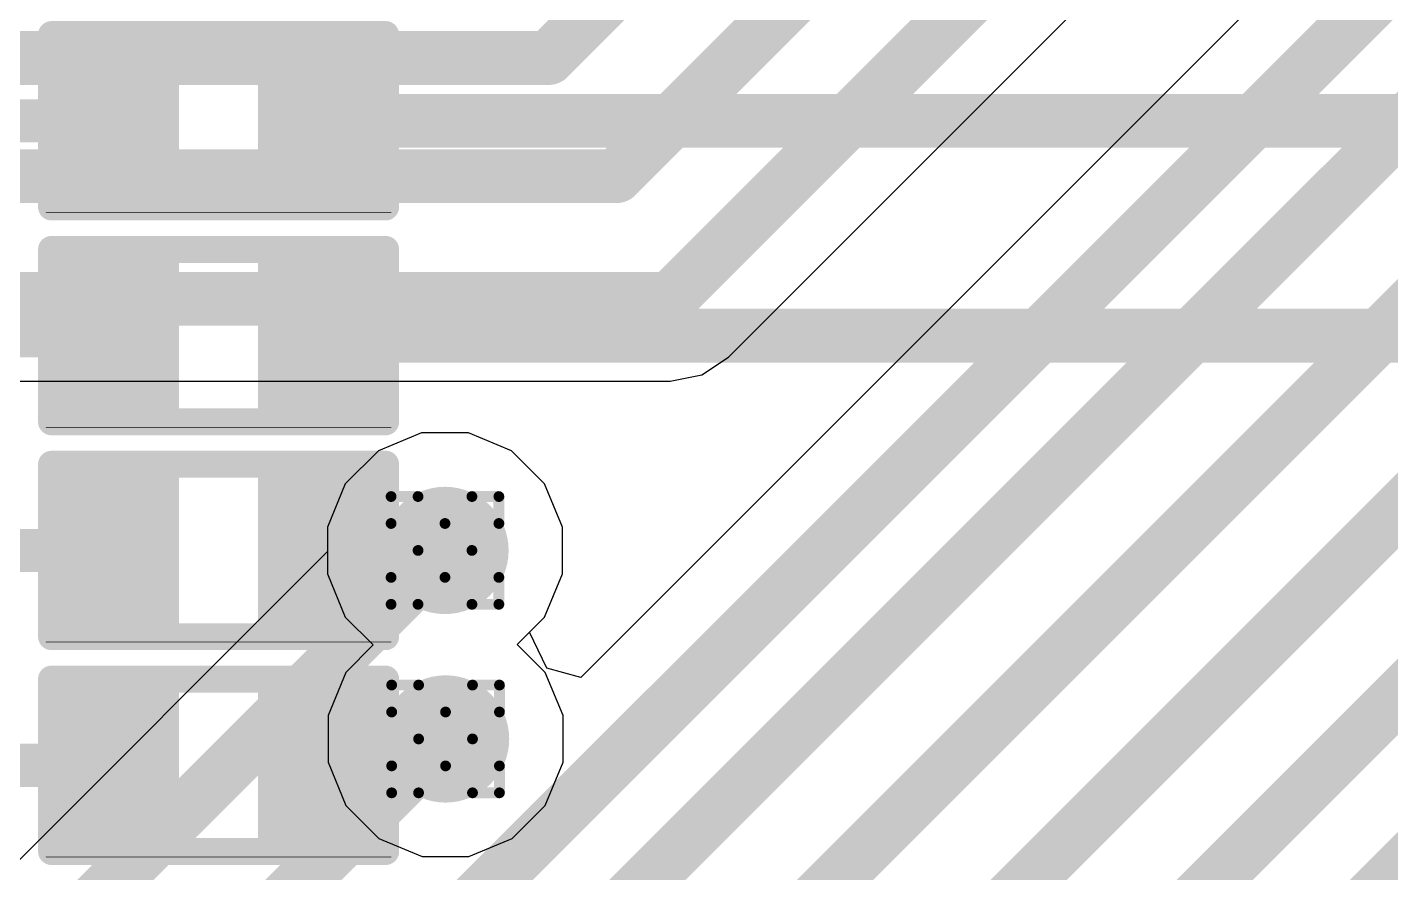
# Model space of a CAD drawing. Header units: inches. Extents: x -11 to 5379, y 0 to 5429.
# Drawn here: x 166.36 to 172.78, y 49.74 to 53.72 of the extents above; entities that cross this region are included whole.
import ezdxf

# ---------------------------------------------------------------- set-up
doc = ezdxf.new("R2010")
doc.units = ezdxf.units.IN
for name, color, linetype in [('Bottom Layer', 5, 'Continuous'), ('Drill Drawing', 1, 'Continuous'), ('GND', 16, 'Continuous'), ('PWR', 76, 'Continuous'), ('Top Layer', 1, 'Continuous'), ('Top Overlay', 2, 'Continuous'), ('Top Paste', 8, 'Continuous'), ('Top Solder', 216, 'Continuous'), ('Via Holes', 16, 'Continuous')]:
    doc.layers.add(name, color=color, linetype=linetype)

# ---------------------------------------------------------------- blocks, each defined once
blk = doc.blocks.new('R___0402_389')
at = {"layer": 'Top Layer'}
for points in [[(-0.6985, -0.3175), (-0.6985, 0.3175), (-0.2413, 0.3175), (-0.2413, -0.3175)], [(0.2413, -0.3175), (0.2413, 0.3175), (0.6985, 0.3175), (0.6985, -0.3175)]]:
    blk.add_hatch(color=1, dxfattribs=at).paths.add_polyline_path(points)
at = {"layer": 'Top Paste'}
for points in [[(-0.6985, -0.3175), (-0.6985, 0.3175), (-0.2413, 0.3175), (-0.2413, -0.3175)], [(0.2413, -0.3175), (0.2413, 0.3175), (0.6985, 0.3175), (0.6985, -0.3175)]]:
    blk.add_hatch(color=8, dxfattribs=at).paths.add_polyline_path(points)
at = {"layer": 'Top Solder'}
for points in [[(-0.7535, -0.3725), (-0.7535, 0.3725), (-0.1863, 0.3725), (-0.1863, -0.3725)], [(0.1863, -0.3725), (0.1863, 0.3725), (0.7535, 0.3725), (0.7535, -0.3725)]]:
    blk.add_hatch(color=216, dxfattribs=at).paths.add_polyline_path(points)
at = {"layer": 'Top Overlay'}
for points in [[(-0.7874, -0.4064, 0.127, 0.127, 0), (-0.7874, 0.4064, 0.127, 0.127, 0)], [(-0.7874, 0.4064, 0.127, 0.127, 0), (0.7874, 0.4064, 0.127, 0.127, 0)], [(0.7874, -0.4064, 0.127, 0.127, 0), (0.7874, 0.4064, 0.127, 0.127, 0)], [(-0.7874, -0.4064, 0.127, 0.127, 0), (0.7874, -0.4064, 0.127, 0.127, 0)], [(-0.8128, -0.4318, 0.00323, 0.00323, 0), (0.8128, -0.4318, 0.00323, 0.00323, 0)]]:
    blk.add_lwpolyline(points, format="xyseb", dxfattribs=at)
for points in [[(-0.8191, 0.4064, 0.0635, 0.0635, 1), (-0.7556, 0.4064, 0.0635, 0.0635, 1)], [(-0.8191, 0.4064, 0.0635, 0.0635, 1), (-0.7556, 0.4064, 0.0635, 0.0635, 1)], [(0.7556, 0.4064, 0.0635, 0.0635, 1), (0.8191, 0.4064, 0.0635, 0.0635, 1)], [(0.7556, 0.4064, 0.0635, 0.0635, 1), (0.8191, 0.4064, 0.0635, 0.0635, 1)], [(-0.8191, -0.4064, 0.0635, 0.0635, 1), (-0.7556, -0.4064, 0.0635, 0.0635, 1)], [(-0.8191, -0.4064, 0.0635, 0.0635, 1), (-0.7556, -0.4064, 0.0635, 0.0635, 1)], [(0.7556, -0.4064, 0.0635, 0.0635, 1), (0.8191, -0.4064, 0.0635, 0.0635, 1)], [(0.7556, -0.4064, 0.0635, 0.0635, 1), (0.8191, -0.4064, 0.0635, 0.0635, 1)], [(-0.8136, -0.4318, 0.00161, 0.00161, 1), (-0.812, -0.4318, 0.00161, 0.00161, 1)], [(0.812, -0.4318, 0.00161, 0.00161, 1), (0.8136, -0.4318, 0.00161, 0.00161, 1)]]:
    blk.add_lwpolyline(points, format="xyseb", close=True, dxfattribs=at)
blk = doc.blocks.new('R___0402_391')
at = {"layer": 'Top Layer'}
for points in [[(-0.6985, -0.3175), (-0.6985, 0.3175), (-0.2413, 0.3175), (-0.2413, -0.3175)], [(0.2413, -0.3175), (0.2413, 0.3175), (0.6985, 0.3175), (0.6985, -0.3175)]]:
    blk.add_hatch(color=1, dxfattribs=at).paths.add_polyline_path(points)
at = {"layer": 'Top Paste'}
for points in [[(-0.6985, -0.3175), (-0.6985, 0.3175), (-0.2413, 0.3175), (-0.2413, -0.3175)], [(0.2413, -0.3175), (0.2413, 0.3175), (0.6985, 0.3175), (0.6985, -0.3175)]]:
    blk.add_hatch(color=8, dxfattribs=at).paths.add_polyline_path(points)
at = {"layer": 'Top Solder'}
for points in [[(-0.7535, -0.3725), (-0.7535, 0.3725), (-0.1863, 0.3725), (-0.1863, -0.3725)], [(0.1863, -0.3725), (0.1863, 0.3725), (0.7535, 0.3725), (0.7535, -0.3725)]]:
    blk.add_hatch(color=216, dxfattribs=at).paths.add_polyline_path(points)
at = {"layer": 'Top Overlay'}
for points in [[(-0.7874, -0.4064, 0.127, 0.127, 0), (-0.7874, 0.4064, 0.127, 0.127, 0)], [(-0.7874, 0.4064, 0.127, 0.127, 0), (0.7874, 0.4064, 0.127, 0.127, 0)], [(0.7874, -0.4064, 0.127, 0.127, 0), (0.7874, 0.4064, 0.127, 0.127, 0)], [(-0.7874, -0.4064, 0.127, 0.127, 0), (0.7874, -0.4064, 0.127, 0.127, 0)], [(-0.8128, -0.4318, 0.00323, 0.00323, 0), (0.8128, -0.4318, 0.00323, 0.00323, 0)]]:
    blk.add_lwpolyline(points, format="xyseb", dxfattribs=at)
for points in [[(-0.8191, 0.4064, 0.0635, 0.0635, 1), (-0.7556, 0.4064, 0.0635, 0.0635, 1)], [(-0.8191, 0.4064, 0.0635, 0.0635, 1), (-0.7556, 0.4064, 0.0635, 0.0635, 1)], [(0.7556, 0.4064, 0.0635, 0.0635, 1), (0.8191, 0.4064, 0.0635, 0.0635, 1)], [(0.7556, 0.4064, 0.0635, 0.0635, 1), (0.8191, 0.4064, 0.0635, 0.0635, 1)], [(-0.8191, -0.4064, 0.0635, 0.0635, 1), (-0.7556, -0.4064, 0.0635, 0.0635, 1)], [(-0.8191, -0.4064, 0.0635, 0.0635, 1), (-0.7556, -0.4064, 0.0635, 0.0635, 1)], [(0.7556, -0.4064, 0.0635, 0.0635, 1), (0.8191, -0.4064, 0.0635, 0.0635, 1)], [(0.7556, -0.4064, 0.0635, 0.0635, 1), (0.8191, -0.4064, 0.0635, 0.0635, 1)], [(-0.8136, -0.4318, 0.00161, 0.00161, 1), (-0.812, -0.4318, 0.00161, 0.00161, 1)], [(0.812, -0.4318, 0.00161, 0.00161, 1), (0.8136, -0.4318, 0.00161, 0.00161, 1)]]:
    blk.add_lwpolyline(points, format="xyseb", close=True, dxfattribs=at)
blk = doc.blocks.new('R___0402_393')
at = {"layer": 'Top Layer'}
for points in [[(-0.6985, -0.3175), (-0.6985, 0.3175), (-0.2413, 0.3175), (-0.2413, -0.3175)], [(0.2413, -0.3175), (0.2413, 0.3175), (0.6985, 0.3175), (0.6985, -0.3175)]]:
    blk.add_hatch(color=1, dxfattribs=at).paths.add_polyline_path(points)
at = {"layer": 'Top Paste'}
for points in [[(-0.6985, -0.3175), (-0.6985, 0.3175), (-0.2413, 0.3175), (-0.2413, -0.3175)], [(0.2413, -0.3175), (0.2413, 0.3175), (0.6985, 0.3175), (0.6985, -0.3175)]]:
    blk.add_hatch(color=8, dxfattribs=at).paths.add_polyline_path(points)
at = {"layer": 'Top Solder'}
for points in [[(-0.7535, -0.3725), (-0.7535, 0.3725), (-0.1863, 0.3725), (-0.1863, -0.3725)], [(0.1863, -0.3725), (0.1863, 0.3725), (0.7535, 0.3725), (0.7535, -0.3725)]]:
    blk.add_hatch(color=216, dxfattribs=at).paths.add_polyline_path(points)
at = {"layer": 'Top Overlay'}
for points in [[(-0.7874, -0.4064, 0.127, 0.127, 0), (-0.7874, 0.4064, 0.127, 0.127, 0)], [(-0.7874, 0.4064, 0.127, 0.127, 0), (0.7874, 0.4064, 0.127, 0.127, 0)], [(0.7874, -0.4064, 0.127, 0.127, 0), (0.7874, 0.4064, 0.127, 0.127, 0)], [(-0.7874, -0.4064, 0.127, 0.127, 0), (0.7874, -0.4064, 0.127, 0.127, 0)], [(-0.8128, -0.4318, 0.00323, 0.00323, 0), (0.8128, -0.4318, 0.00323, 0.00323, 0)]]:
    blk.add_lwpolyline(points, format="xyseb", dxfattribs=at)
for points in [[(-0.8191, 0.4064, 0.0635, 0.0635, 1), (-0.7556, 0.4064, 0.0635, 0.0635, 1)], [(-0.8191, 0.4064, 0.0635, 0.0635, 1), (-0.7556, 0.4064, 0.0635, 0.0635, 1)], [(0.7556, 0.4064, 0.0635, 0.0635, 1), (0.8191, 0.4064, 0.0635, 0.0635, 1)], [(0.7556, 0.4064, 0.0635, 0.0635, 1), (0.8191, 0.4064, 0.0635, 0.0635, 1)], [(-0.8191, -0.4064, 0.0635, 0.0635, 1), (-0.7556, -0.4064, 0.0635, 0.0635, 1)], [(-0.8191, -0.4064, 0.0635, 0.0635, 1), (-0.7556, -0.4064, 0.0635, 0.0635, 1)], [(0.7556, -0.4064, 0.0635, 0.0635, 1), (0.8191, -0.4064, 0.0635, 0.0635, 1)], [(0.7556, -0.4064, 0.0635, 0.0635, 1), (0.8191, -0.4064, 0.0635, 0.0635, 1)], [(-0.8136, -0.4318, 0.00161, 0.00161, 1), (-0.812, -0.4318, 0.00161, 0.00161, 1)], [(0.812, -0.4318, 0.00161, 0.00161, 1), (0.8136, -0.4318, 0.00161, 0.00161, 1)]]:
    blk.add_lwpolyline(points, format="xyseb", close=True, dxfattribs=at)
blk = doc.blocks.new('R___0402_395')
at = {"layer": 'Top Layer'}
for points in [[(-0.6985, -0.3175), (-0.6985, 0.3175), (-0.2413, 0.3175), (-0.2413, -0.3175)], [(0.2413, -0.3175), (0.2413, 0.3175), (0.6985, 0.3175), (0.6985, -0.3175)]]:
    blk.add_hatch(color=1, dxfattribs=at).paths.add_polyline_path(points)
at = {"layer": 'Top Paste'}
for points in [[(-0.6985, -0.3175), (-0.6985, 0.3175), (-0.2413, 0.3175), (-0.2413, -0.3175)], [(0.2413, -0.3175), (0.2413, 0.3175), (0.6985, 0.3175), (0.6985, -0.3175)]]:
    blk.add_hatch(color=8, dxfattribs=at).paths.add_polyline_path(points)
at = {"layer": 'Top Solder'}
for points in [[(-0.7535, -0.3725), (-0.7535, 0.3725), (-0.1863, 0.3725), (-0.1863, -0.3725)], [(0.1863, -0.3725), (0.1863, 0.3725), (0.7535, 0.3725), (0.7535, -0.3725)]]:
    blk.add_hatch(color=216, dxfattribs=at).paths.add_polyline_path(points)
at = {"layer": 'Top Overlay'}
for points in [[(-0.7874, -0.4064, 0.127, 0.127, 0), (-0.7874, 0.4064, 0.127, 0.127, 0)], [(-0.7874, 0.4064, 0.127, 0.127, 0), (0.7874, 0.4064, 0.127, 0.127, 0)], [(0.7874, -0.4064, 0.127, 0.127, 0), (0.7874, 0.4064, 0.127, 0.127, 0)], [(-0.7874, -0.4064, 0.127, 0.127, 0), (0.7874, -0.4064, 0.127, 0.127, 0)], [(-0.8128, -0.4318, 0.00323, 0.00323, 0), (0.8128, -0.4318, 0.00323, 0.00323, 0)]]:
    blk.add_lwpolyline(points, format="xyseb", dxfattribs=at)
for points in [[(-0.8191, 0.4064, 0.0635, 0.0635, 1), (-0.7556, 0.4064, 0.0635, 0.0635, 1)], [(-0.8191, 0.4064, 0.0635, 0.0635, 1), (-0.7556, 0.4064, 0.0635, 0.0635, 1)], [(0.7556, 0.4064, 0.0635, 0.0635, 1), (0.8191, 0.4064, 0.0635, 0.0635, 1)], [(0.7556, 0.4064, 0.0635, 0.0635, 1), (0.8191, 0.4064, 0.0635, 0.0635, 1)], [(-0.8191, -0.4064, 0.0635, 0.0635, 1), (-0.7556, -0.4064, 0.0635, 0.0635, 1)], [(-0.8191, -0.4064, 0.0635, 0.0635, 1), (-0.7556, -0.4064, 0.0635, 0.0635, 1)], [(0.7556, -0.4064, 0.0635, 0.0635, 1), (0.8191, -0.4064, 0.0635, 0.0635, 1)], [(0.7556, -0.4064, 0.0635, 0.0635, 1), (0.8191, -0.4064, 0.0635, 0.0635, 1)], [(-0.8136, -0.4318, 0.00161, 0.00161, 1), (-0.812, -0.4318, 0.00161, 0.00161, 1)], [(0.812, -0.4318, 0.00161, 0.00161, 1), (0.8136, -0.4318, 0.00161, 0.00161, 1)]]:
    blk.add_lwpolyline(points, format="xyseb", close=True, dxfattribs=at)

msp = doc.modelspace()

# ---------------------------------------------------------------- hatches: boundary and pattern name
at = {"layer": 'Bottom Layer'}
h = msp.add_hatch(color=5, dxfattribs=at)
edge = h.paths.add_edge_path()
edge.add_arc((168.3258, 51.2572), 0.3, 0, 360)
h = msp.add_hatch(color=5, dxfattribs=at)
edge = h.paths.add_edge_path()
edge.add_arc((168.3285, 50.3686), 0.3, 0, 360)
at = {"layer": 'GND'}
h = msp.add_hatch(color=16, dxfattribs=at)
edge = h.paths.add_edge_path()
edge.add_arc((168.3258, 51.2572), 0.3, 0, 360)
h = msp.add_hatch(color=16, dxfattribs=at)
edge = h.paths.add_edge_path()
edge.add_arc((168.3285, 50.3686), 0.3, 0, 360)
at = {"layer": 'PWR'}
h = msp.add_hatch(color=76, dxfattribs=at)
edge = h.paths.add_edge_path()
edge.add_arc((168.3258, 51.2572), 0.3, 0, 360)
h = msp.add_hatch(color=76, dxfattribs=at)
edge = h.paths.add_edge_path()
edge.add_arc((168.3285, 50.3686), 0.3, 0, 360)
at = {"layer": 'Top Layer'}
h = msp.add_hatch(color=1, dxfattribs=at)
edge = h.paths.add_edge_path()
edge.add_arc((168.3258, 51.2572), 0.3, 0, 360)
h = msp.add_hatch(color=1, dxfattribs=at)
edge = h.paths.add_edge_path()
edge.add_arc((168.3285, 50.3686), 0.3, 0, 360)
at = {"layer": 'Via Holes'}
h = msp.add_hatch(color=7, dxfattribs=at)
edge = h.paths.add_edge_path()
edge.add_arc((168.3258, 51.2572), 0.15, 0, 360)
h = msp.add_hatch(color=7, dxfattribs=at)
edge = h.paths.add_edge_path()
edge.add_arc((168.3285, 50.3686), 0.15, 0, 360)

# ---------------------------------------------------------------- linework, layer by layer
at = {"layer": 'Bottom Layer'}
for p, q in [((169.6619, 52.1684), (174.2125, 56.719)), ((174.8484, 56.5412), (168.9662, 50.659)), ((169.5359, 52.0842), (169.6619, 52.1684)), ((163.7062, 52.0546), (169.3872, 52.0546)), ((169.3872, 52.0546), (169.5359, 52.0842)), ((168.2156, 51.8112), (168.012, 51.7269)), ((168.436, 51.8112), (168.2156, 51.8112)), ((168.6396, 51.7269), (168.436, 51.8112)), ((168.012, 51.7269), (167.8561, 51.571)), ((168.7955, 51.571), (168.6396, 51.7269)), ((167.8561, 51.571), (167.7718, 51.3674)), ((168.8798, 51.3674), (168.7955, 51.571)), ((167.7718, 51.3674), (167.7718, 51.2526)), ((168.8798, 51.147), (168.8798, 51.3674)), ((167.7718, 51.2526), (157.2017, 40.6825)), ((168.7955, 50.9434), (168.8798, 51.147)), ((168.7244, 50.8724), (168.7955, 50.9434)), ((168.8058, 50.7023), (168.7244, 50.8724)), ((168.9662, 50.659), (168.8058, 50.7023))]:
    msp.add_line(p, q, dxfattribs=at)
for points in [[(168.8139, 53.5783, 0.254, 0.254, 0), (173.0309, 57.7952, 0.254, 0.254, 0)], [(169.1333, 53.0212, 0.254, 0.254, 0), (173.736, 57.6238, 0.254, 0.254, 0)], [(157.8845, 39.0279, 0.254, 0.254, 0), (176.0932, 57.2365, 0.254, 0.254, 0)], [(169.3872, 52.4431, 0.254, 0.254, 0), (174.0516, 57.1075, 0.254, 0.254, 0)], [(158.019, 38.4431, 0.254, 0.254, 0), (175.1939, 55.6179, 0.254, 0.254, 0)], [(158.2496, 37.7891, 0.254, 0.254, 0), (175.4712, 55.0107, 0.254, 0.254, 0)], [(158.5079, 37.1348, 0.254, 0.254, 0), (175.6669, 54.2938, 0.254, 0.254, 0)], [(164.2688, 53.5783, 0.254, 0.254, 0), (168.8139, 53.5783, 0.254, 0.254, 0)], [(158.7494, 36.4998, 0.254, 0.254, 0), (175.6257, 53.376, 0.254, 0.254, 0)], [(163.9585, 53.0212, 0.254, 0.254, 0), (169.1333, 53.0212, 0.254, 0.254, 0)], [(158.9302, 35.8635, 0.254, 0.254, 0), (175.7573, 52.6906, 0.254, 0.254, 0)], [(163.7062, 52.4431, 0.254, 0.254, 0), (169.3872, 52.4431, 0.254, 0.254, 0)], [(157.3627, 40.2941, 0.254, 0.254, 0), (168.3258, 51.2572, 0.254, 0.254, 0)], [(157.6547, 39.7002, 0.254, 0.254, 0), (168.3231, 50.3686, 0.254, 0.254, 0)], [(168.3231, 50.3686, 0.254, 0.254, 0), (168.3285, 50.3686, 0.254, 0.254, 0)]]:
    msp.add_lwpolyline(points, format="xyseb", dxfattribs=at)
for points in [[(168.7504, 53.5783, 0.127, 0.127, 1), (168.8774, 53.5783, 0.127, 0.127, 1)], [(168.7504, 53.5783, 0.127, 0.127, 1), (168.8774, 53.5783, 0.127, 0.127, 1)], [(169.0698, 53.0212, 0.127, 0.127, 1), (169.1968, 53.0212, 0.127, 0.127, 1)], [(169.0698, 53.0212, 0.127, 0.127, 1), (169.1968, 53.0212, 0.127, 0.127, 1)], [(169.3237, 52.4431, 0.127, 0.127, 1), (169.4507, 52.4431, 0.127, 0.127, 1)], [(169.3237, 52.4431, 0.127, 0.127, 1), (169.4507, 52.4431, 0.127, 0.127, 1)], [(168.2623, 51.2572, 0.127, 0.127, 1), (168.3893, 51.2572, 0.127, 0.127, 1)], [(168.2596, 50.3686, 0.127, 0.127, 1), (168.3866, 50.3686, 0.127, 0.127, 1)], [(168.2596, 50.3686, 0.127, 0.127, 1), (168.3866, 50.3686, 0.127, 0.127, 1)], [(168.265, 50.3686, 0.127, 0.127, 1), (168.392, 50.3686, 0.127, 0.127, 1)]]:
    msp.add_lwpolyline(points, format="xyseb", close=True, dxfattribs=at)
at = {"layer": 'Drill Drawing'}
for points in [[(168.0718, 51.3842, 0.0508, 0.0508, 0), (168.0718, 51.5112, 0.0508, 0.0508, 0)], [(168.0718, 51.5112, 0.0508, 0.0508, 0), (168.1988, 51.5112, 0.0508, 0.0508, 0)], [(168.1988, 51.5112, 0.0508, 0.0508, 0), (168.3258, 51.3842, 0.0508, 0.0508, 0)], [(168.3258, 51.3842, 0.0508, 0.0508, 0), (168.4528, 51.5112, 0.0508, 0.0508, 0)], [(168.4528, 51.5112, 0.0508, 0.0508, 0), (168.5798, 51.5112, 0.0508, 0.0508, 0)], [(168.5798, 51.3842, 0.0508, 0.0508, 0), (168.5798, 51.5112, 0.0508, 0.0508, 0)], [(168.0718, 51.3842, 0.0508, 0.0508, 0), (168.1988, 51.2572, 0.0508, 0.0508, 0)], [(168.4528, 51.2572, 0.0508, 0.0508, 0), (168.5798, 51.3842, 0.0508, 0.0508, 0)], [(168.0718, 51.1302, 0.0508, 0.0508, 0), (168.1988, 51.2572, 0.0508, 0.0508, 0)], [(168.4528, 51.2572, 0.0508, 0.0508, 0), (168.5798, 51.1302, 0.0508, 0.0508, 0)], [(168.0718, 51.0032, 0.0508, 0.0508, 0), (168.0718, 51.1302, 0.0508, 0.0508, 0)], [(168.1988, 51.0032, 0.0508, 0.0508, 0), (168.3258, 51.1302, 0.0508, 0.0508, 0)], [(168.3258, 51.1302, 0.0508, 0.0508, 0), (168.4528, 51.0032, 0.0508, 0.0508, 0)], [(168.5798, 51.0032, 0.0508, 0.0508, 0), (168.5798, 51.1302, 0.0508, 0.0508, 0)], [(168.0718, 51.0032, 0.0508, 0.0508, 0), (168.1988, 51.0032, 0.0508, 0.0508, 0)], [(168.4528, 51.0032, 0.0508, 0.0508, 0), (168.5798, 51.0032, 0.0508, 0.0508, 0)], [(168.0745, 50.4956, 0.0508, 0.0508, 0), (168.0745, 50.6226, 0.0508, 0.0508, 0)], [(168.0745, 50.6226, 0.0508, 0.0508, 0), (168.2015, 50.6226, 0.0508, 0.0508, 0)], [(168.2015, 50.6226, 0.0508, 0.0508, 0), (168.3285, 50.4956, 0.0508, 0.0508, 0)], [(168.3285, 50.4956, 0.0508, 0.0508, 0), (168.4555, 50.6226, 0.0508, 0.0508, 0)], [(168.4555, 50.6226, 0.0508, 0.0508, 0), (168.5825, 50.6226, 0.0508, 0.0508, 0)], [(168.5825, 50.4956, 0.0508, 0.0508, 0), (168.5825, 50.6226, 0.0508, 0.0508, 0)], [(168.0745, 50.4956, 0.0508, 0.0508, 0), (168.2015, 50.3686, 0.0508, 0.0508, 0)], [(168.4555, 50.3686, 0.0508, 0.0508, 0), (168.5825, 50.4956, 0.0508, 0.0508, 0)], [(168.0745, 50.2416, 0.0508, 0.0508, 0), (168.2015, 50.3686, 0.0508, 0.0508, 0)], [(168.4555, 50.3686, 0.0508, 0.0508, 0), (168.5825, 50.2416, 0.0508, 0.0508, 0)], [(168.0745, 50.1146, 0.0508, 0.0508, 0), (168.0745, 50.2416, 0.0508, 0.0508, 0)], [(168.2015, 50.1146, 0.0508, 0.0508, 0), (168.3285, 50.2416, 0.0508, 0.0508, 0)], [(168.3285, 50.2416, 0.0508, 0.0508, 0), (168.4555, 50.1146, 0.0508, 0.0508, 0)], [(168.5825, 50.1146, 0.0508, 0.0508, 0), (168.5825, 50.2416, 0.0508, 0.0508, 0)], [(168.0745, 50.1146, 0.0508, 0.0508, 0), (168.2015, 50.1146, 0.0508, 0.0508, 0)], [(168.4555, 50.1146, 0.0508, 0.0508, 0), (168.5825, 50.1146, 0.0508, 0.0508, 0)]]:
    msp.add_lwpolyline(points, format="xyseb", dxfattribs=at)
for points in [[(168.0591, 51.5112, 0.0254, 0.0254, 1), (168.0845, 51.5112, 0.0254, 0.0254, 1)], [(168.0591, 51.5112, 0.0254, 0.0254, 1), (168.0845, 51.5112, 0.0254, 0.0254, 1)], [(168.1861, 51.5112, 0.0254, 0.0254, 1), (168.2115, 51.5112, 0.0254, 0.0254, 1)], [(168.1861, 51.5112, 0.0254, 0.0254, 1), (168.2115, 51.5112, 0.0254, 0.0254, 1)], [(168.4401, 51.5112, 0.0254, 0.0254, 1), (168.4655, 51.5112, 0.0254, 0.0254, 1)], [(168.4401, 51.5112, 0.0254, 0.0254, 1), (168.4655, 51.5112, 0.0254, 0.0254, 1)], [(168.5671, 51.5112, 0.0254, 0.0254, 1), (168.5925, 51.5112, 0.0254, 0.0254, 1)], [(168.5671, 51.5112, 0.0254, 0.0254, 1), (168.5925, 51.5112, 0.0254, 0.0254, 1)], [(168.0591, 51.3842, 0.0254, 0.0254, 1), (168.0845, 51.3842, 0.0254, 0.0254, 1)], [(168.0591, 51.3842, 0.0254, 0.0254, 1), (168.0845, 51.3842, 0.0254, 0.0254, 1)], [(168.3131, 51.3842, 0.0254, 0.0254, 1), (168.3385, 51.3842, 0.0254, 0.0254, 1)], [(168.3131, 51.3842, 0.0254, 0.0254, 1), (168.3385, 51.3842, 0.0254, 0.0254, 1)], [(168.5671, 51.3842, 0.0254, 0.0254, 1), (168.5925, 51.3842, 0.0254, 0.0254, 1)], [(168.5671, 51.3842, 0.0254, 0.0254, 1), (168.5925, 51.3842, 0.0254, 0.0254, 1)], [(168.1861, 51.2572, 0.0254, 0.0254, 1), (168.2115, 51.2572, 0.0254, 0.0254, 1)], [(168.1861, 51.2572, 0.0254, 0.0254, 1), (168.2115, 51.2572, 0.0254, 0.0254, 1)], [(168.4401, 51.2572, 0.0254, 0.0254, 1), (168.4655, 51.2572, 0.0254, 0.0254, 1)], [(168.4401, 51.2572, 0.0254, 0.0254, 1), (168.4655, 51.2572, 0.0254, 0.0254, 1)], [(168.0591, 51.1302, 0.0254, 0.0254, 1), (168.0845, 51.1302, 0.0254, 0.0254, 1)], [(168.0591, 51.1302, 0.0254, 0.0254, 1), (168.0845, 51.1302, 0.0254, 0.0254, 1)], [(168.3131, 51.1302, 0.0254, 0.0254, 1), (168.3385, 51.1302, 0.0254, 0.0254, 1)], [(168.3131, 51.1302, 0.0254, 0.0254, 1), (168.3385, 51.1302, 0.0254, 0.0254, 1)], [(168.5671, 51.1302, 0.0254, 0.0254, 1), (168.5925, 51.1302, 0.0254, 0.0254, 1)], [(168.5671, 51.1302, 0.0254, 0.0254, 1), (168.5925, 51.1302, 0.0254, 0.0254, 1)], [(168.0591, 51.0032, 0.0254, 0.0254, 1), (168.0845, 51.0032, 0.0254, 0.0254, 1)], [(168.0591, 51.0032, 0.0254, 0.0254, 1), (168.0845, 51.0032, 0.0254, 0.0254, 1)], [(168.1861, 51.0032, 0.0254, 0.0254, 1), (168.2115, 51.0032, 0.0254, 0.0254, 1)], [(168.1861, 51.0032, 0.0254, 0.0254, 1), (168.2115, 51.0032, 0.0254, 0.0254, 1)], [(168.4401, 51.0032, 0.0254, 0.0254, 1), (168.4655, 51.0032, 0.0254, 0.0254, 1)], [(168.4401, 51.0032, 0.0254, 0.0254, 1), (168.4655, 51.0032, 0.0254, 0.0254, 1)], [(168.5671, 51.0032, 0.0254, 0.0254, 1), (168.5925, 51.0032, 0.0254, 0.0254, 1)], [(168.5671, 51.0032, 0.0254, 0.0254, 1), (168.5925, 51.0032, 0.0254, 0.0254, 1)], [(168.0618, 50.6226, 0.0254, 0.0254, 1), (168.0872, 50.6226, 0.0254, 0.0254, 1)], [(168.0618, 50.6226, 0.0254, 0.0254, 1), (168.0872, 50.6226, 0.0254, 0.0254, 1)], [(168.1888, 50.6226, 0.0254, 0.0254, 1), (168.2142, 50.6226, 0.0254, 0.0254, 1)], [(168.1888, 50.6226, 0.0254, 0.0254, 1), (168.2142, 50.6226, 0.0254, 0.0254, 1)], [(168.4428, 50.6226, 0.0254, 0.0254, 1), (168.4682, 50.6226, 0.0254, 0.0254, 1)], [(168.4428, 50.6226, 0.0254, 0.0254, 1), (168.4682, 50.6226, 0.0254, 0.0254, 1)], [(168.5698, 50.6226, 0.0254, 0.0254, 1), (168.5952, 50.6226, 0.0254, 0.0254, 1)], [(168.5698, 50.6226, 0.0254, 0.0254, 1), (168.5952, 50.6226, 0.0254, 0.0254, 1)], [(168.0618, 50.4956, 0.0254, 0.0254, 1), (168.0872, 50.4956, 0.0254, 0.0254, 1)], [(168.0618, 50.4956, 0.0254, 0.0254, 1), (168.0872, 50.4956, 0.0254, 0.0254, 1)], [(168.3158, 50.4956, 0.0254, 0.0254, 1), (168.3412, 50.4956, 0.0254, 0.0254, 1)], [(168.3158, 50.4956, 0.0254, 0.0254, 1), (168.3412, 50.4956, 0.0254, 0.0254, 1)], [(168.5698, 50.4956, 0.0254, 0.0254, 1), (168.5952, 50.4956, 0.0254, 0.0254, 1)], [(168.5698, 50.4956, 0.0254, 0.0254, 1), (168.5952, 50.4956, 0.0254, 0.0254, 1)], [(168.1888, 50.3686, 0.0254, 0.0254, 1), (168.2142, 50.3686, 0.0254, 0.0254, 1)], [(168.1888, 50.3686, 0.0254, 0.0254, 1), (168.2142, 50.3686, 0.0254, 0.0254, 1)], [(168.4428, 50.3686, 0.0254, 0.0254, 1), (168.4682, 50.3686, 0.0254, 0.0254, 1)], [(168.4428, 50.3686, 0.0254, 0.0254, 1), (168.4682, 50.3686, 0.0254, 0.0254, 1)], [(168.0618, 50.2416, 0.0254, 0.0254, 1), (168.0872, 50.2416, 0.0254, 0.0254, 1)], [(168.0618, 50.2416, 0.0254, 0.0254, 1), (168.0872, 50.2416, 0.0254, 0.0254, 1)], [(168.3158, 50.2416, 0.0254, 0.0254, 1), (168.3412, 50.2416, 0.0254, 0.0254, 1)], [(168.3158, 50.2416, 0.0254, 0.0254, 1), (168.3412, 50.2416, 0.0254, 0.0254, 1)], [(168.5698, 50.2416, 0.0254, 0.0254, 1), (168.5952, 50.2416, 0.0254, 0.0254, 1)], [(168.5698, 50.2416, 0.0254, 0.0254, 1), (168.5952, 50.2416, 0.0254, 0.0254, 1)], [(168.0618, 50.1146, 0.0254, 0.0254, 1), (168.0872, 50.1146, 0.0254, 0.0254, 1)], [(168.0618, 50.1146, 0.0254, 0.0254, 1), (168.0872, 50.1146, 0.0254, 0.0254, 1)], [(168.1888, 50.1146, 0.0254, 0.0254, 1), (168.2142, 50.1146, 0.0254, 0.0254, 1)], [(168.1888, 50.1146, 0.0254, 0.0254, 1), (168.2142, 50.1146, 0.0254, 0.0254, 1)], [(168.4428, 50.1146, 0.0254, 0.0254, 1), (168.4682, 50.1146, 0.0254, 0.0254, 1)], [(168.4428, 50.1146, 0.0254, 0.0254, 1), (168.4682, 50.1146, 0.0254, 0.0254, 1)], [(168.5698, 50.1146, 0.0254, 0.0254, 1), (168.5952, 50.1146, 0.0254, 0.0254, 1)], [(168.5698, 50.1146, 0.0254, 0.0254, 1), (168.5952, 50.1146, 0.0254, 0.0254, 1)]]:
    msp.add_lwpolyline(points, format="xyseb", close=True, dxfattribs=at)
at = {"layer": 'GND'}
for p, q in [((168.2156, 51.8112), (168.012, 51.7269)), ((168.436, 51.8112), (168.2156, 51.8112)), ((168.6396, 51.7269), (168.436, 51.8112)), ((168.012, 51.7269), (167.8561, 51.571)), ((168.7955, 51.571), (168.6396, 51.7269)), ((167.8561, 51.571), (167.7718, 51.3674)), ((168.8798, 51.3674), (168.7955, 51.571)), ((167.7718, 51.3674), (167.7718, 51.147)), ((168.8798, 51.147), (168.8798, 51.3674)), ((167.7718, 51.147), (167.8561, 50.9434)), ((168.7955, 50.9434), (168.8798, 51.147)), ((167.8561, 50.9434), (167.9879, 50.8116)), ((168.6663, 50.8143), (168.7955, 50.9434)), ((167.9879, 50.8116), (167.8588, 50.6825)), ((168.7981, 50.6825), (168.6663, 50.8143)), ((167.8588, 50.6825), (167.7745, 50.4788)), ((168.8825, 50.4788), (168.7981, 50.6825)), ((167.7745, 50.4788), (167.7745, 50.2584)), ((168.8825, 50.2584), (168.8825, 50.4788)), ((167.7745, 50.2584), (167.8588, 50.0548)), ((168.7981, 50.0548), (168.8825, 50.2584)), ((167.8588, 50.0548), (168.0147, 49.899)), ((168.6423, 49.899), (168.7981, 50.0548)), ((168.0147, 49.899), (168.2183, 49.8146)), ((168.4387, 49.8146), (168.6423, 49.899)), ((168.2183, 49.8146), (168.4387, 49.8146))]:
    msp.add_line(p, q, dxfattribs=at)
at = {"layer": 'PWR'}
for p, q in [((168.2156, 51.8112), (168.012, 51.7269)), ((168.436, 51.8112), (168.2156, 51.8112)), ((168.6396, 51.7269), (168.436, 51.8112)), ((168.012, 51.7269), (167.8561, 51.571)), ((168.7955, 51.571), (168.6396, 51.7269)), ((167.8561, 51.571), (167.7718, 51.3674)), ((168.8798, 51.3674), (168.7955, 51.571)), ((167.7718, 51.3674), (167.7718, 51.147)), ((168.8798, 51.147), (168.8798, 51.3674)), ((167.7718, 51.147), (167.8561, 50.9434)), ((168.7955, 50.9434), (168.8798, 51.147)), ((167.8561, 50.9434), (167.9879, 50.8116)), ((168.6663, 50.8143), (168.7955, 50.9434)), ((167.9879, 50.8116), (167.8588, 50.6825)), ((168.7981, 50.6825), (168.6663, 50.8143)), ((167.8588, 50.6825), (167.7745, 50.4788)), ((168.8825, 50.4788), (168.7981, 50.6825)), ((167.7745, 50.4788), (167.7745, 50.2584)), ((168.8825, 50.2584), (168.8825, 50.4788)), ((167.7745, 50.2584), (167.8588, 50.0548)), ((168.7981, 50.0548), (168.8825, 50.2584)), ((167.8588, 50.0548), (168.0147, 49.899)), ((168.6423, 49.899), (168.7981, 50.0548)), ((168.0147, 49.899), (168.2183, 49.8146)), ((168.4387, 49.8146), (168.6423, 49.899)), ((168.2183, 49.8146), (168.4387, 49.8146))]:
    msp.add_line(p, q, dxfattribs=at)
at = {"layer": 'Top Layer'}
for points in [[(167.7286, 53.2824, 0.254, 0.254, 0), (172.9409, 53.2824, 0.254, 0.254, 0)], [(165.7607, 53.2824, 0.2032, 0.2032, 0), (166.7888, 53.2824, 0.2032, 0.2032, 0)], [(167.7286, 52.2697, 0.254, 0.254, 0), (173.129, 52.2697, 0.254, 0.254, 0)], [(165.5353, 52.2697, 0.2032, 0.2032, 0), (166.7888, 52.2697, 0.2032, 0.2032, 0)], [(163.877, 51.257, 0.2032, 0.2032, 0), (166.7888, 51.257, 0.2032, 0.2032, 0)], [(167.7286, 51.257, 0.254, 0.254, 0), (167.7287, 51.2571, 0.254, 0.254, 0)], [(167.7287, 51.2571, 0.254, 0.254, 0), (168.3257, 51.2571, 0.254, 0.254, 0)], [(168.3257, 51.2571, 0.254, 0.254, 0), (168.3258, 51.2572, 0.254, 0.254, 0)], [(168.2663, 50.3065, 0.254, 0.254, 0), (168.3285, 50.3686, 0.254, 0.254, 0)], [(167.7286, 50.2443, 0.254, 0.254, 0), (167.7908, 50.3065, 0.254, 0.254, 0)], [(167.7908, 50.3065, 0.254, 0.254, 0), (168.2663, 50.3065, 0.254, 0.254, 0)], [(164.1349, 50.2443, 0.2032, 0.2032, 0), (166.7888, 50.2443, 0.2032, 0.2032, 0)]]:
    msp.add_lwpolyline(points, format="xyseb", dxfattribs=at)
for points in [[(167.6651, 53.2824, 0.127, 0.127, 1), (167.7921, 53.2824, 0.127, 0.127, 1)], [(166.738, 53.2824, 0.1016, 0.1016, 1), (166.8396, 53.2824, 0.1016, 0.1016, 1)], [(167.6651, 52.2697, 0.127, 0.127, 1), (167.7921, 52.2697, 0.127, 0.127, 1)], [(166.738, 52.2697, 0.1016, 0.1016, 1), (166.8396, 52.2697, 0.1016, 0.1016, 1)], [(166.738, 51.257, 0.1016, 0.1016, 1), (166.8396, 51.257, 0.1016, 0.1016, 1)], [(167.6651, 51.257, 0.127, 0.127, 1), (167.7921, 51.257, 0.127, 0.127, 1)], [(167.6652, 51.2571, 0.127, 0.127, 1), (167.7922, 51.2571, 0.127, 0.127, 1)], [(167.6652, 51.2571, 0.127, 0.127, 1), (167.7922, 51.2571, 0.127, 0.127, 1)], [(168.2622, 51.2571, 0.127, 0.127, 1), (168.3892, 51.2571, 0.127, 0.127, 1)], [(168.2622, 51.2571, 0.127, 0.127, 1), (168.3892, 51.2571, 0.127, 0.127, 1)], [(168.2623, 51.2572, 0.127, 0.127, 1), (168.3893, 51.2572, 0.127, 0.127, 1)], [(168.265, 50.3686, 0.127, 0.127, 1), (168.392, 50.3686, 0.127, 0.127, 1)], [(167.7273, 50.3065, 0.127, 0.127, 1), (167.8543, 50.3065, 0.127, 0.127, 1)], [(167.7273, 50.3065, 0.127, 0.127, 1), (167.8543, 50.3065, 0.127, 0.127, 1)], [(168.2028, 50.3065, 0.127, 0.127, 1), (168.3298, 50.3065, 0.127, 0.127, 1)], [(168.2028, 50.3065, 0.127, 0.127, 1), (168.3298, 50.3065, 0.127, 0.127, 1)], [(166.738, 50.2443, 0.1016, 0.1016, 1), (166.8396, 50.2443, 0.1016, 0.1016, 1)], [(167.6651, 50.2443, 0.127, 0.127, 1), (167.7921, 50.2443, 0.127, 0.127, 1)]]:
    msp.add_lwpolyline(points, format="xyseb", close=True, dxfattribs=at)

# ---------------------------------------------------------------- block references
for name, p in [('R___0402_389', (167.2587, 53.2824)), ('R___0402_391', (167.2587, 52.2697)), ('R___0402_393', (167.2587, 51.257)), ('R___0402_395', (167.2587, 50.2443))]:
    msp.add_blockref(name, p)

doc.saveas('drawing.dxf')
